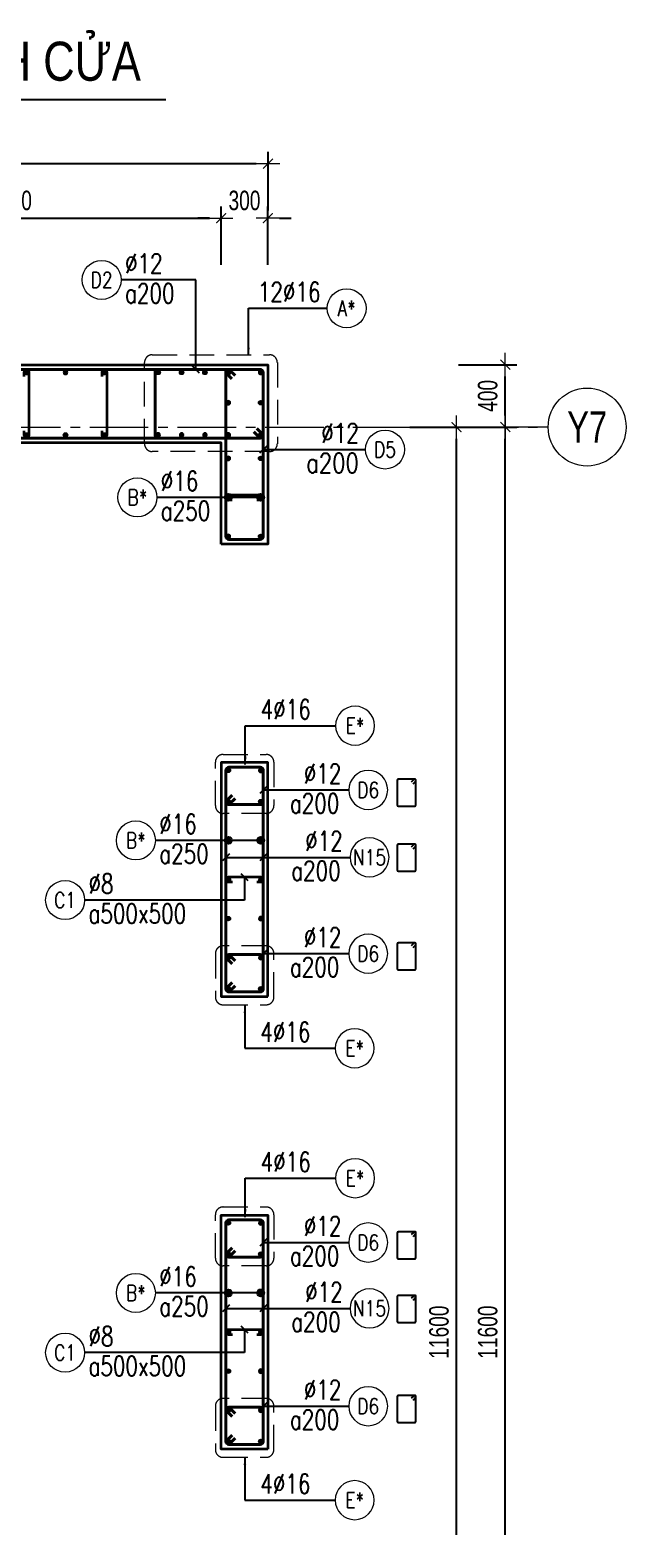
# Model space of a CAD drawing. Header units: millimetres. Extents: x 931337 to 1117500, y 19732 to 157199.
# Drawn here: x 1095435 to 1099260, y 142132 to 151720 of the extents above; entities that cross this region are included whole.
import ezdxf
from ezdxf.enums import TextEntityAlignment as Align

# ---------------------------------------------------------------- set-up
doc = ezdxf.new("R2010")
doc.units = ezdxf.units.MM
doc.header["$MEASUREMENT"] = 0
doc.linetypes.add('HIDDEN2', pattern=[4.7625, 3.175, -1.5875])
doc.linetypes.add('OF_Grid_1$0$CENTER2', pattern=[1.125, 0.75, -0.125, 0.125, -0.125])
doc.layers.get('0').update_dxf_attribs({"lineweight": 20})
doc.layers.get('Defpoints').update_dxf_attribs({"color": 151, "lineweight": 9})
for name, color, linetype, lineweight in [('KC-LEADER', 153, 'Continuous', 18), ('KC-THEP', 6, 'Continuous', 40), ('NDC_S_DIM', 1, 'Continuous', 15), ('NDC_S_HIDDEN', 8, 'HIDDEN2', 13), ('NDC_S_LEADER', 1, 'Continuous', 15), ('NDC_S_REBAR', 4, 'Continuous', 35), ('NDC_S_STIRRUP', 4, 'Continuous', 40), ('NDC_S_VN TEXT', 7, 'Continuous', 20), ('NDC_S_WALL', 6, 'Continuous', 35), ('OF_Grid_1$0$NDC_S_AXIS', 5, 'OF_Grid_1$0$CENTER2', 13), ('OF_Grid_1$0$NDC_S_SYMBOL', 1, 'Continuous', 15), ('OF_Grid_1$0$NDC_S_TEXT SYMBOL', 7, 'Continuous', 20)]:
    doc.layers.add(name, color=color, linetype=linetype, lineweight=lineweight)
doc.layers.add('Ligature', color=1, linetype='Continuous')
doc.layers.add('NDC-S-REVC', color=240, linetype='Continuous', lineweight=20, plot=False)
doc.styles.add('ARIAL', font='arial.ttf', dxfattribs={"width": 0.8})
doc.styles.add('NDC_ARIAL', font='arial.ttf', dxfattribs={"width": 0.85})
doc.styles.add('NDC_DIM', font='', dxfattribs={"width": 0.75})
doc.styles.add('NDC_EN TXT', font='romans.shx', dxfattribs={"width": 0.8})
doc.styles.add('OF_Grid_1$0$NDC_ANNO', font='', dxfattribs={"width": 0.8})
doc.styles.get('NDC_DIM').set_extended_font_data('Dotum')
doc.styles.get('OF_Grid_1$0$NDC_ANNO').set_extended_font_data('Dotum')
doc.dimstyles.new('NDC_1-50', dxfattribs={"dimscale": 50, "dimtxt": 2.5, "dimasz": 1, "dimexe": 1.5, "dimexo": 0, "dimgap": 0.8, "dimtad": 1, "dimdec": 0, "dimdsep": 46, "dimtxsty": 'NDC_ARIAL', "dimblk": 'DIMMARK', "dimcen": 49999.938995, "dimdle": 1.5, "dimclrd": 1, "dimclre": 1, "dimclrt": 3, "dimadec": 0, "dimazin": 0, "dimtfac": 1, "dimtdec": 0, "dimtix": 1, "dimtmove": 2, "dimatfit": 3, "dimfxl": 1, "dimarcsym": 0})
doc.dimstyles.new('NDC_dim_30', dxfattribs={"dimscale": 30, "dimtxt": 2.5, "dimasz": 1.5, "dimexe": 1.5, "dimexo": 2.5, "dimgap": 1, "dimtad": 1, "dimdec": 0, "dimzin": 0, "dimdsep": 46, "dimtxsty": 'NDC_DIM', "dimblk": 'DIMMARK', "dimcen": 0.09, "dimdle": 1.2, "dimclrd": 1, "dimclre": 1, "dimclrt": 3, "dimadec": 0, "dimazin": 0, "dimtfac": 1, "dimtdec": 0, "dimtix": 1, "dimtofl": 0, "dimtmove": 0, "dimatfit": 3, "dimfxl": 6, "dimfxlon": 1, "dimtolj": 1, "dimtzin": 0, "dimarcsym": 0})
doc.dimstyles.new('NDC_dim_50', dxfattribs={"dimscale": 50, "dimtxt": 2.5, "dimasz": 1.5, "dimexe": 1.5, "dimexo": 2.5, "dimgap": 1, "dimtad": 1, "dimdec": 0, "dimzin": 0, "dimdsep": 46, "dimtxsty": 'NDC_DIM', "dimblk": 'DIMMARK', "dimcen": 0.09, "dimdle": 1.2, "dimclrd": 1, "dimclre": 1, "dimclrt": 3, "dimadec": 0, "dimazin": 0, "dimtfac": 1, "dimtdec": 0, "dimtix": 1, "dimtofl": 0, "dimtmove": 0, "dimatfit": 3, "dimfxl": 6, "dimfxlon": 1, "dimtolj": 1, "dimtzin": 0, "dimarcsym": 0})

# ---------------------------------------------------------------- blocks, each defined once
blk = doc.blocks.new('THEP')
at = {"layer": 'KC-LEADER', "color": 6}
blk.add_circle((0, 0), 14, dxfattribs=at)
at = {"layer": 'KC-THEP'}
for p, q in [((-14, 0), (14, 0)), ((9.9, 9.9), (-9.9, -9.9)), ((-9.9, 9.9), (9.9, -9.9)), ((0, 14), (0, -14))]:
    blk.add_line(p, q, dxfattribs=at)
blk = doc.blocks.new('DIMMARK')
at = {"layer": 'NDC_S_DIM', "color": 1}
blk.add_line((-1.5, 0), (1, 0), dxfattribs=at)
at = {"layer": 'NDC_S_DIM', "color": 2, "const_width": 0.1}
blk.add_lwpolyline([(-0.42, -0.42), (0.42, 0.42)], dxfattribs=at)
blk = doc.blocks.new('*U10')
blk.add_circle((2.5, 0), 2.5)
at = {"layer": 'NDC_S_VN TEXT', "color": 3, "style": 'NDC_EN TXT'}
for tag, width, p in [('DK2', 0.75, (-0.85, 0.85)), ('KC2', 0.8, (-0.85, -2.97))]:
    blk.add_attdef(tag, text='', height=2.5, dxfattribs=dict(at, width=width)).set_placement(p, align=Align.RIGHT)
at = {"layer": 'NDC_S_VN TEXT', "color": 7, "style": 'NDC_EN TXT', "width": 0.8}
blk.add_attdef('SH3', text='', height=2, dxfattribs=at).set_placement((2.5, 0), align=Align.MIDDLE)
blk = doc.blocks.new('*U995')
at = {"layer": 'KC-THEP', "xscale": -1, "rotation": 170.331435563619}
blk.add_blockref('THEP', (0, 200), dxfattribs=at)
at = {"layer": 'KC-THEP', "rotation": 9.668564436380946}
blk.add_blockref('THEP', (0, -200), dxfattribs=at)
blk = doc.blocks.new('*U994')
at = {"layer": 'NDC_S_HIDDEN', "color": 0, "linetype": 'ByBlock', "lineweight": -2, "transparency": 16777216}
for p in [(0, 0), (250, 0), (500, 0), (750, 0), (1000, 0), (1250, 0), (1500, 0), (1750, 0)]:
    blk.add_blockref('*U995', p, dxfattribs=at)
blk = doc.blocks.new('*U986')
at = {"layer": 'NDC_S_REBAR'}
blk.add_lwpolyline([(-15, 175), (-15, 200, -1), (15, 200), (15, -200, -1), (-15, -200), (-15, -175)], format="xyb", dxfattribs=at)
blk = doc.blocks.new('*U996')
at = {"layer": 'NDC_S_HIDDEN', "color": 0, "linetype": 'ByBlock', "lineweight": -2, "transparency": 16777216}
for p in [(0, 0), (500, 0), (1000, 0), (1500, 0)]:
    blk.add_blockref('*U986', p, dxfattribs=at)
blk = doc.blocks.new('*U9')
blk.add_circle((2.5, 0), 2.5)
at = {"layer": 'NDC_S_VN TEXT', "color": 3, "style": 'NDC_EN TXT', "width": 0.75}
blk.add_attdef('DK2', text='', height=2.5, dxfattribs=at).set_placement((-0.85, 0.85), align=Align.RIGHT)
at = {"layer": 'NDC_S_VN TEXT', "color": 7, "style": 'NDC_EN TXT', "width": 0.8}
blk.add_attdef('SH3', text='', height=2, dxfattribs=at).set_placement((2.5, 0), align=Align.MIDDLE)
blk = doc.blocks.new('*U11')
blk.add_circle((-2.5, 0), 2.5)
at = {"layer": 'NDC_S_VN TEXT', "color": 3, "style": 'NDC_EN TXT', "width": 0.75}
for tag, p in [('DK1', (0.5, 0.85)), ('KC1', (0.5, -2.97))]:
    blk.add_attdef(tag, p, '', height=2.5, dxfattribs=at)
at = {"layer": 'NDC_S_VN TEXT', "color": 7, "style": 'NDC_EN TXT', "width": 0.8}
blk.add_attdef('SH2', text='', height=2, dxfattribs=at).set_placement((-2.5, 0), align=Align.MIDDLE)
blk = doc.blocks.new('*D1013')
at = {"layer": 'Defpoints', "color": 0, "ltscale": 200, "transparency": 16777216}
for p in [(1096661.9, 150513.6), (1093961.9, 149247.2), (1096661.9, 149208.8)]:
    blk.add_point(p, dxfattribs=at)
at = {"layer": 'NDC_S_DIM', "color": 1, "lineweight": -2, "ltscale": 200, "transparency": 16777216}
for p, q in [((1093961.9, 150213.6), (1093961.9, 150588.6)), ((1096661.9, 150213.6), (1096661.9, 150588.6)), ((1094036.9, 150513.6), (1096586.9, 150513.6))]:
    blk.add_line(p, q, dxfattribs=at)
at = {"layer": 'NDC_S_DIM', "color": 1, "lineweight": -2, "ltscale": 200, "transparency": 16777216, "xscale": 75, "yscale": 75, "zscale": 75, "rotation": 180}
blk.add_blockref('DIMMARK', (1093961.9, 150513.6), dxfattribs=at)
at = {"layer": 'NDC_S_DIM', "color": 1, "lineweight": -2, "ltscale": 200, "transparency": 16777216, "xscale": 75, "yscale": 75, "zscale": 75}
blk.add_blockref('DIMMARK', (1096661.9, 150513.6), dxfattribs=at)
at = {"layer": 'NDC_S_DIM', "color": 3, "ltscale": 200, "transparency": 16777216, "insert": (1095311.9, 150626.2), "char_height": 125, "attachment_point": 5, "style": 'NDC_DIM'}
blk.add_mtext('\\A1;2700', dxfattribs=at)
blk = doc.blocks.new('*D1014')
at = {"layer": 'Defpoints', "color": 0, "ltscale": 200, "transparency": 16777216}
for p in [(1096961.9, 150513.6), (1096661.9, 149208.8), (1096961.9, 149167.8)]:
    blk.add_point(p, dxfattribs=at)
at = {"layer": 'NDC_S_DIM', "color": 1, "lineweight": -2, "ltscale": 200, "transparency": 16777216}
for p, q in [((1096661.9, 150213.6), (1096661.9, 150588.6)), ((1096961.9, 150213.6), (1096961.9, 150588.6)), ((1096586.9, 150513.6), (1096511.9, 150513.6)), ((1097036.9, 150513.6), (1097111.9, 150513.6))]:
    blk.add_line(p, q, dxfattribs=at)
at = {"layer": 'NDC_S_DIM', "color": 1, "lineweight": -2, "ltscale": 200, "transparency": 16777216, "xscale": 75, "yscale": 75, "zscale": 75}
blk.add_blockref('DIMMARK', (1096661.9, 150513.6), dxfattribs=at)
at = {"layer": 'NDC_S_DIM', "color": 1, "lineweight": -2, "ltscale": 200, "transparency": 16777216, "xscale": 75, "yscale": 75, "zscale": 75, "rotation": 180}
blk.add_blockref('DIMMARK', (1096961.9, 150513.6), dxfattribs=at)
at = {"layer": 'NDC_S_DIM', "color": 3, "ltscale": 200, "transparency": 16777216, "insert": (1096811.9, 150626.2), "char_height": 125, "attachment_point": 5, "style": 'NDC_DIM'}
blk.add_mtext('\\A1;300', dxfattribs=at)
blk = doc.blocks.new('*D1016')
at = {"layer": 'Defpoints', "color": 0, "ltscale": 200, "transparency": 16777216}
for p in [(1096962.9, 150863.4), (1090162.7, 148953.1), (1096962.9, 148323.4)]:
    blk.add_point(p, dxfattribs=at)
at = {"layer": 'NDC_S_DIM', "color": 1, "lineweight": -2, "ltscale": 200, "transparency": 16777216}
for p, q in [((1090162.7, 150563.4), (1090162.7, 150938.4)), ((1096962.9, 150563.4), (1096962.9, 150938.4)), ((1090237.7, 150863.4), (1096887.9, 150863.4))]:
    blk.add_line(p, q, dxfattribs=at)
at = {"layer": 'NDC_S_DIM', "color": 1, "lineweight": -2, "ltscale": 200, "transparency": 16777216, "xscale": 75, "yscale": 75, "zscale": 75, "rotation": 180}
blk.add_blockref('DIMMARK', (1090162.7, 150863.4), dxfattribs=at)
at = {"layer": 'NDC_S_DIM', "color": 1, "lineweight": -2, "ltscale": 200, "transparency": 16777216, "xscale": 75, "yscale": 75, "zscale": 75}
blk.add_blockref('DIMMARK', (1096962.9, 150863.4), dxfattribs=at)
at = {"layer": 'NDC_S_DIM', "color": 3, "ltscale": 200, "transparency": 16777216, "insert": (1093562.8, 150976), "char_height": 125, "attachment_point": 5, "style": 'NDC_DIM'}
blk.add_mtext('\\A1;6800', dxfattribs=at)
blk = doc.blocks.new('*D1020')
at = {"layer": 'Defpoints', "color": 0, "transparency": 16777216}
for p in [(1096332.5, 149174.5), (1098172.6, 149174.5), (1096223.2, 137574.5)]:
    blk.add_point(p, dxfattribs=at)
at = {"layer": 'NDC_S_DIM', "color": 1, "lineweight": -2, "transparency": 16777216}
for p, q in [((1097872.6, 149174.5), (1098247.6, 149174.5)), ((1098172.6, 137649.5), (1098172.6, 149099.5)), ((1097872.6, 137574.5), (1098247.6, 137574.5))]:
    blk.add_line(p, q, dxfattribs=at)
at = {"layer": 'NDC_S_DIM', "color": 1, "lineweight": -2, "transparency": 16777216, "xscale": 75, "yscale": 75, "zscale": 75}
for p, rotation in [((1098172.6, 149174.5), 90), ((1098172.6, 137574.5), 270)]:
    blk.add_blockref('DIMMARK', p, dxfattribs=dict(at, rotation=rotation))
at = {"layer": 'NDC_S_DIM', "color": 3, "transparency": 16777216, "insert": (1098060, 143374.5), "char_height": 125, "attachment_point": 5, "rotation": 90, "style": 'NDC_DIM'}
blk.add_mtext('\\A1;11600', dxfattribs=at)
blk = doc.blocks.new('*D1022')
at = {"layer": 'Defpoints', "color": 0, "ltscale": 200, "transparency": 16777216}
for p in [(1096848, 149174.5), (1098485.2, 149174.5), (1096847.9, 137574.8)]:
    blk.add_point(p, dxfattribs=at)
at = {"layer": 'NDC_S_DIM', "color": 1, "lineweight": -2, "ltscale": 200, "transparency": 16777216}
for p, q in [((1098185.2, 149174.5), (1098560.2, 149174.5)), ((1098485.2, 137649.8), (1098485.2, 149099.5)), ((1098185.2, 137574.8), (1098560.2, 137574.8))]:
    blk.add_line(p, q, dxfattribs=at)
at = {"layer": 'NDC_S_DIM', "color": 1, "lineweight": -2, "ltscale": 200, "transparency": 16777216, "xscale": 75, "yscale": 75, "zscale": 75}
for p, rotation in [((1098485.2, 149174.5), 90), ((1098485.2, 137574.8), 270)]:
    blk.add_blockref('DIMMARK', p, dxfattribs=dict(at, rotation=rotation))
at = {"layer": 'NDC_S_DIM', "color": 3, "ltscale": 200, "transparency": 16777216, "insert": (1098372.6, 143374.7), "char_height": 125, "attachment_point": 5, "rotation": 90, "style": 'NDC_DIM'}
blk.add_mtext('\\A1;11600', dxfattribs=at)
blk = doc.blocks.new('*D1023')
at = {"layer": 'Defpoints', "color": 0, "ltscale": 200, "transparency": 16777216}
for p in [(1096961.9, 149574.5), (1098485.2, 149574.5), (1096848, 149174.5)]:
    blk.add_point(p, dxfattribs=at)
at = {"layer": 'NDC_S_DIM', "color": 1, "lineweight": -2, "ltscale": 200, "transparency": 16777216}
for p, q in [((1098185.2, 149574.5), (1098560.2, 149574.5)), ((1098485.2, 149249.5), (1098485.2, 149499.5)), ((1098185.2, 149174.5), (1098560.2, 149174.5))]:
    blk.add_line(p, q, dxfattribs=at)
at = {"layer": 'NDC_S_DIM', "color": 1, "lineweight": -2, "ltscale": 200, "transparency": 16777216, "xscale": 75, "yscale": 75, "zscale": 75}
for p, rotation in [((1098485.2, 149574.5), 90), ((1098485.2, 149174.5), 270)]:
    blk.add_blockref('DIMMARK', p, dxfattribs=dict(at, rotation=rotation))
at = {"layer": 'NDC_S_DIM', "color": 3, "ltscale": 200, "transparency": 16777216, "insert": (1098372.6, 149374.5), "char_height": 125, "attachment_point": 5, "rotation": 90, "style": 'NDC_DIM'}
blk.add_mtext('\\A1;400', dxfattribs=at)
blk = doc.blocks.new('*U88')
at = {"layer": 'OF_Grid_1$0$NDC_S_SYMBOL'}
blk.add_line((-5, 0), (-9, 0), dxfattribs=at)
blk.add_circle((0, 0), 5, dxfattribs=at)
at = {"layer": 'OF_Grid_1$0$NDC_S_TEXT SYMBOL', "color": 7, "style": 'OF_Grid_1$0$NDC_ANNO', "width": 0.8}
blk.add_attdef('GRID', text='', height=4, rotation=90, dxfattribs=at).set_placement((0, 0), align=Align.MIDDLE)
blk = doc.blocks.new('*U13')
blk.add_circle((-2.5, 0), 2.5)
at = {"layer": 'NDC_S_VN TEXT', "color": 3, "style": 'NDC_EN TXT', "width": 0.75}
blk.add_attdef('DK1', (0.5, 0.85), '', height=2.5, dxfattribs=at)
at = {"layer": 'NDC_S_VN TEXT', "color": 7, "style": 'NDC_EN TXT', "width": 0.8}
blk.add_attdef('SH2', text='', height=2, dxfattribs=at).set_placement((-2.5, 0), align=Align.MIDDLE)

msp = doc.modelspace()

# ---------------------------------------------------------------- linework, layer by layer
at = {"layer": 'Ligature'}
for points in [[(1097893.841, 146888.056), (1097909.807, 146904.022, 0.66817864), (1097904.034, 146917.96), (1097799.405, 146917.96, 0.41421356), (1097791.24, 146909.795), (1097791.24, 146752.688, 0.41421356), (1097799.405, 146744.523), (1097904.034, 146744.523, 0.41421356), (1097912.198, 146752.688), (1097912.198, 146909.795, 0.66817864), (1097898.26, 146915.569), (1097882.294, 146899.603)], [(1097893.813, 146471.341), (1097909.779, 146487.307, 0.66817864), (1097904.005, 146501.245), (1097799.376, 146501.245, 0.41421356), (1097791.212, 146493.081), (1097791.212, 146335.973, 0.41421356), (1097799.377, 146327.808), (1097904.005, 146327.808, 0.41421356), (1097912.17, 146335.973), (1097912.17, 146493.081, 0.66817864), (1097898.232, 146498.854), (1097882.266, 146482.888)], [(1097893.813, 145839.026), (1097909.779, 145854.992, 0.66817864), (1097904.005, 145868.93), (1097799.376, 145868.93, 0.41421356), (1097791.212, 145860.765), (1097791.212, 145703.658, 0.41421356), (1097799.377, 145695.493), (1097904.005, 145695.493, 0.41421356), (1097912.17, 145703.658), (1097912.17, 145860.765, 0.66817864), (1097898.232, 145866.539), (1097882.266, 145850.573)], [(1097893.841, 143988.056), (1097909.807, 144004.022, 0.66817864), (1097904.034, 144017.96), (1097799.405, 144017.96, 0.41421356), (1097791.24, 144009.795), (1097791.24, 143852.688, 0.41421356), (1097799.405, 143844.523), (1097904.034, 143844.523, 0.41421356), (1097912.198, 143852.688), (1097912.198, 144009.795, 0.66817864), (1097898.26, 144015.569), (1097882.294, 143999.603)], [(1097893.813, 143580.493), (1097909.779, 143596.459, 0.66817864), (1097904.005, 143610.397), (1097799.376, 143610.397, 0.41421356), (1097791.212, 143602.233), (1097791.212, 143445.125, 0.41421356), (1097799.377, 143436.96), (1097904.005, 143436.96, 0.41421356), (1097912.17, 143445.125), (1097912.17, 143602.233, 0.66817864), (1097898.232, 143608.006), (1097882.266, 143592.04)], [(1097893.813, 142939.026), (1097909.779, 142954.992, 0.66817864), (1097904.005, 142968.93), (1097799.376, 142968.93, 0.41421356), (1097791.212, 142960.765), (1097791.212, 142803.658, 0.41421356), (1097799.377, 142795.493), (1097904.005, 142795.493, 0.41421356), (1097912.17, 142803.658), (1097912.17, 142960.765, 0.66817864), (1097898.232, 142966.539), (1097882.266, 142950.573)]]:
    msp.add_lwpolyline(points, format="xyb", dxfattribs=at)
at = {"layer": 'NDC_S_HIDDEN', "ltscale": 50}
for points in [[(1096220.548, 149637.942), (1096972.758, 149637.942, -0.41421356), (1097022.758, 149587.942), (1097022.758, 149067.78, -0.41421356), (1096972.758, 149017.78), (1096220.548, 149017.78, -0.41421356), (1096170.548, 149067.78), (1096170.548, 149587.942, -0.41421356)], [(1096675.015, 147076.602), (1096950.858, 147076.602, -0.41421356), (1097000.858, 147026.602), (1097000.858, 146749.052, -0.41421356), (1096950.858, 146699.052), (1096675.015, 146699.052, -0.41421356), (1096625.015, 146749.052), (1096625.015, 147026.602, -0.41421356)], [(1096675.015, 145472.483), (1096950.858, 145472.483, 0.41421356), (1097000.858, 145522.483), (1097000.858, 145800.032, 0.41421356), (1096950.858, 145850.032), (1096675.015, 145850.032, 0.41421356), (1096625.015, 145800.032), (1096625.015, 145522.483, 0.41421356)], [(1096675.015, 144176.602), (1096950.858, 144176.602, -0.41421356), (1097000.858, 144126.602), (1097000.858, 143849.052, -0.41421356), (1096950.858, 143799.052), (1096675.015, 143799.052, -0.41421356), (1096625.015, 143849.052), (1096625.015, 144126.602, -0.41421356)], [(1096675.015, 142572.483), (1096950.858, 142572.483, 0.41421356), (1097000.858, 142622.483), (1097000.858, 142900.032, 0.41421356), (1096950.858, 142950.032), (1096675.015, 142950.032, 0.41421356), (1096625.015, 142900.032), (1096625.015, 142622.483, 0.41421356)]]:
    msp.add_lwpolyline(points, format="xyb", close=True, dxfattribs=at)
at = {"layer": 'NDC_S_REBAR'}
for points in [[(1096890.364, 148709), (1096915.364, 148709, 1), (1096915.364, 148739), (1096708.34, 148739, 1), (1096708.34, 148709), (1096733.34, 148709)], [(1096891.164, 146259.542), (1096916.164, 146259.542, 1), (1096916.164, 146289.542), (1096709.14, 146289.542, 1), (1096709.14, 146259.542), (1096734.14, 146259.542)], [(1096891.164, 143359.542), (1096916.164, 143359.542, 1), (1096916.164, 143389.542), (1096709.14, 143389.542, 1), (1096709.14, 143359.542), (1096734.14, 143359.542)]]:
    msp.add_lwpolyline(points, format="xyb", dxfattribs=at)
at = {"layer": 'NDC_S_STIRRUP'}
for points in [[(1096871.852, 149144.542), (1096911.852, 149104.542, 0.41421356), (1096931.852, 149124.542), (1096931.852, 149524.542, 0.41421356), (1096911.852, 149544.542), (1093188.822, 149544.542, 0.41421356), (1093168.822, 149524.542), (1093168.822, 149124.542, 0.41421356), (1093188.822, 149104.542), (1096911.852, 149104.542, 0.41421356), (1096931.852, 149124.542), (1096891.852, 149164.542)], [(1096871.852, 149144.542), (1096911.852, 149104.542, 0.41421356), (1096931.852, 149124.542), (1096931.852, 149524.542, 0.41421356), (1096911.852, 149544.542), (1096258.34, 149544.542, 0.41421356), (1096238.34, 149524.542), (1096238.34, 149124.542, 0.41421356), (1096258.34, 149104.542), (1096911.852, 149104.542, 0.41421356), (1096931.852, 149124.542), (1096891.852, 149164.542)], [(1096731.852, 149484.542), (1096691.852, 149524.542, -0.41421356), (1096711.852, 149544.542), (1096911.852, 149544.542, -0.41421356), (1096931.852, 149524.542), (1096932.652, 148474.542, -0.41421356), (1096912.652, 148454.542), (1096712.652, 148454.542, -0.41421356), (1096692.652, 148474.542), (1096691.852, 149524.542, -0.41421356), (1096711.852, 149544.542), (1096751.852, 149504.542)], [(1096732.652, 145614.542), (1096692.652, 145574.542, 0.41421356), (1096712.652, 145554.542), (1096912.652, 145554.542, 0.41421356), (1096932.652, 145574.542), (1096932.652, 146974.542, 0.41421356), (1096912.652, 146994.542), (1096712.652, 146994.542, 0.41421356), (1096692.652, 146974.542), (1096692.652, 145574.542, 0.41421356), (1096712.652, 145554.542), (1096752.652, 145594.542)], [(1096732.652, 146815.079), (1096692.652, 146775.079, 0.41421356), (1096712.652, 146755.079), (1096912.652, 146755.079, 0.41421356), (1096932.652, 146775.079), (1096932.652, 146974.542, 0.41421356), (1096912.652, 146994.542), (1096712.652, 146994.542, 0.41421356), (1096692.652, 146974.542), (1096692.652, 146775.079, 0.41421356), (1096712.652, 146755.079), (1096752.652, 146795.079)], [(1096732.652, 145734.005), (1096692.652, 145774.005, -0.41421356), (1096712.652, 145794.005), (1096912.652, 145794.005, -0.41421356), (1096932.652, 145774.005), (1096932.652, 145574.542, -0.41421356), (1096912.652, 145554.542), (1096712.652, 145554.542, -0.41421356), (1096692.652, 145574.542), (1096692.652, 145774.005, -0.41421356), (1096712.652, 145794.005), (1096752.652, 145754.005)], [(1096732.652, 142714.542), (1096692.652, 142674.542, 0.41421356), (1096712.652, 142654.542), (1096912.652, 142654.542, 0.41421356), (1096932.652, 142674.542), (1096932.652, 144074.542, 0.41421356), (1096912.652, 144094.542), (1096712.652, 144094.542, 0.41421356), (1096692.652, 144074.542), (1096692.652, 142674.542, 0.41421356), (1096712.652, 142654.542), (1096752.652, 142694.542)], [(1096732.652, 143915.079), (1096692.652, 143875.079, 0.41421356), (1096712.652, 143855.079), (1096912.652, 143855.079, 0.41421356), (1096932.652, 143875.079), (1096932.652, 144074.542, 0.41421356), (1096912.652, 144094.542), (1096712.652, 144094.542, 0.41421356), (1096692.652, 144074.542), (1096692.652, 143875.079, 0.41421356), (1096712.652, 143855.079), (1096752.652, 143895.079)], [(1096732.652, 142834.005), (1096692.652, 142874.005, -0.41421356), (1096712.652, 142894.005), (1096912.652, 142894.005, -0.41421356), (1096932.652, 142874.005), (1096932.652, 142674.542, -0.41421356), (1096912.652, 142654.542), (1096712.652, 142654.542, -0.41421356), (1096692.652, 142674.542), (1096692.652, 142874.005, -0.41421356), (1096712.652, 142894.005), (1096752.652, 142854.005)]]:
    msp.add_lwpolyline(points, format="xyb", dxfattribs=at)
at = {"layer": 'NDC_S_WALL'}
for points in [[(1093138.822, 149574.542), (1096962.652, 149574.542), (1096962.652, 149574.542), (1096962.652, 148424.542), (1096662.652, 148424.542)], [(1096662.652, 148424.542), (1096662.652, 149074.542), (1093962.652, 149074.542), (1093962.652, 137674.542)], [(1096962.652, 145524.542), (1096962.652, 147024.542), (1096662.652, 147024.542), (1096662.652, 145524.542), (1096962.652, 145524.542)], [(1096962.652, 142624.542), (1096662.652, 142624.542), (1096662.652, 144124.542), (1096962.652, 144124.542), (1096962.652, 142624.542)]]:
    msp.add_lwpolyline(points, dxfattribs=at)
at = {"layer": 'OF_Grid_1$0$NDC_S_AXIS', "ltscale": 500}
msp.add_line((1080070.169, 149174.542), (1098690.757, 149174.542), dxfattribs=at)

# ---------------------------------------------------------------- block references
at = {"layer": 'KC-THEP'}
for p, rotation in [((1096258.34, 149524.542), 189.6685644363809), ((1096408.34, 149524.542), 189.6685644363809), ((1096558.34, 149524.542), 189.6685644363809), ((1096708.34, 149524.542), 189.6685644363809), ((1096915.364, 149330.668), 9.66856443638095), ((1096915.364, 149124.542), 9.66856443638095), ((1096915.364, 148974), 9.66856443638095), ((1096915.364, 148724), 9.66856443638095), ((1096915.364, 148474), 9.66856443638095), ((1096709.14, 146974.542), 189.6685644363809), ((1096916.164, 146774.542), 9.668564436380926), ((1096709.14, 146524.542), 189.6685644363809), ((1096709.14, 146274.542), 189.6685644363809), ((1096709.14, 146024.542), 189.6685644363809), ((1096709.14, 145774.542), 189.6685644363809), ((1096916.164, 145574.542), 9.668564436380946), ((1096709.14, 144074.542), 189.6685644363809), ((1096916.164, 143874.542), 9.668564436380926), ((1096709.14, 143624.542), 189.6685644363809), ((1096709.14, 143374.542), 189.6685644363809), ((1096709.14, 143124.542), 189.6685644363809), ((1096709.14, 142874.542), 189.6685644363809), ((1096916.164, 142674.542), 9.668564436380946)]:
    msp.add_blockref('THEP', p, dxfattribs=dict(at, rotation=rotation))
at = {"layer": 'KC-THEP', "xscale": -1}
for p, rotation in [((1096915.364, 149524.542), 170.331435563619), ((1096708.34, 149330.668), 350.3314355636191), ((1096258.34, 149124.542), 350.3314355636191), ((1096408.34, 149124.542), 350.3314355636191), ((1096558.34, 149124.542), 350.3314355636191), ((1096708.34, 149124.542), 350.3314355636191), ((1096708.34, 148974), 350.3314355636191), ((1096708.34, 148724), 350.3314355636191), ((1096708.34, 148474), 350.3314355636191), ((1096916.164, 146974.542), 170.331435563619), ((1096709.14, 146774.542), 350.3314355636191), ((1096916.164, 146524.542), 170.331435563619), ((1096916.164, 146274.542), 170.331435563619), ((1096916.164, 146024.542), 170.331435563619), ((1096916.164, 145774.542), 170.331435563619), ((1096709.14, 145574.542), 350.3314355636191), ((1096916.164, 144074.542), 170.331435563619), ((1096709.14, 143874.542), 350.3314355636191), ((1096916.164, 143624.542), 170.331435563619), ((1096916.164, 143374.542), 170.331435563619), ((1096916.164, 143124.542), 170.331435563619), ((1096916.164, 142874.542), 170.331435563619), ((1096709.14, 142674.542), 350.3314355636191)]:
    msp.add_blockref('THEP', p, dxfattribs=dict(at, rotation=rotation))
at = {"layer": 'NDC_S_HIDDEN'}
for name, p in [('*U994', (1094163.724, 149324.542)), ('*U996', (1094413.724, 149324.542))]:
    msp.add_blockref(name, p, dxfattribs=at)
at = {"layer": 'NDC_S_VN TEXT', "xscale": 50, "yscale": 50, "zscale": 50}
for name, p, values in [('*U11', (1096020.699, 150117.756), {'SH2': 'D2', 'DK1': '%%C12', 'KC1': 'a200'}), ('*U9', (1097342.304, 149935.832), {'SH3': 'A*', 'DK2': '12%%C16'}), ('*U10', (1097588.605, 149030.608), {'SH3': 'D5', 'DK2': '%%C12', 'KC2': 'a200'}), ('*U11', (1096250.053, 148724), {'SH2': 'B*', 'DK1': '%%C16', 'KC1': 'a250'}), ('*U11', (1096240.193, 146525.782), {'SH2': 'B*', 'DK1': '%%C16', 'KC1': 'a250'}), ('*U11', (1095786.208, 146143.268), {'SH2': 'C1', 'DK1': '%%c8', 'KC1': 'a500x500'}), ('*U11', (1096240.193, 143625.782), {'SH2': 'B*', 'DK1': '%%C16', 'KC1': 'a250'}), ('*U11', (1095786.208, 143243.268), {'SH2': 'C1', 'DK1': '%%c8', 'KC1': 'a500x500'})]:
    msp.add_blockref(name, p, dxfattribs=at).add_auto_attribs(values)
at = {"layer": 'NDC_S_VN TEXT'}
ref = msp.add_blockref('*U13', (1097396.504, 147261.042), dxfattribs=dict(at, xscale=-50, yscale=50, zscale=50))
ref.add_attrib('SH2', 'E*', dxfattribs={"color": 7, "height": 100, "style": 'NDC_EN TXT', "width": 0.8}).set_placement((1097521.504, 147261.042), align=Align.MIDDLE)
ref.add_attrib('DK1', '4%%C16', (1096916.147, 147303.317), dxfattribs={"color": 3, "height": 125, "style": 'NDC_EN TXT', "width": 0.75})
ref = msp.add_blockref('*U11', (1097480.917, 146849.057), dxfattribs=dict(at, xscale=-50, yscale=50, zscale=50))
ref.add_attrib('SH2', 'D6', dxfattribs={"color": 7, "height": 100, "style": 'NDC_EN TXT', "width": 0.8}).set_placement((1097605.917, 146849.057), align=Align.MIDDLE)
ref.add_attrib('DK1', '%%C12', (1097192.524, 146891.332), dxfattribs={"color": 3, "height": 125, "style": 'NDC_EN TXT', "width": 0.75})
ref.add_attrib('KC1', 'a200', (1097103.238, 146700.43), dxfattribs={"color": 3, "height": 125, "style": 'NDC_EN TXT', "width": 0.75})
ref = msp.add_blockref('*U11', (1097489.486, 146417.437), dxfattribs=dict(at, xscale=-50, yscale=50, zscale=50))
ref.add_attrib('SH2', 'N15', dxfattribs={"color": 7, "height": 100, "style": 'NDC_EN TXT', "width": 0.8}).set_placement((1097614.486, 146417.437), align=Align.MIDDLE)
ref.add_attrib('DK1', '%%C12', (1097201.093, 146459.713), dxfattribs={"color": 3, "height": 125, "style": 'NDC_EN TXT', "width": 0.75})
ref.add_attrib('KC1', 'a200', (1097111.807, 146268.81), dxfattribs={"color": 3, "height": 125, "style": 'NDC_EN TXT', "width": 0.75})
ref = msp.add_blockref('*U11', (1097480.889, 145800.027), dxfattribs=dict(at, xscale=-50, yscale=50, zscale=50))
ref.add_attrib('SH2', 'D6', dxfattribs={"color": 7, "height": 100, "style": 'NDC_EN TXT', "width": 0.8}).set_placement((1097605.889, 145800.027), align=Align.MIDDLE)
ref.add_attrib('DK1', '%%C12', (1097192.496, 145842.302), dxfattribs={"color": 3, "height": 125, "style": 'NDC_EN TXT', "width": 0.75})
ref.add_attrib('KC1', 'a200', (1097103.21, 145651.4), dxfattribs={"color": 3, "height": 125, "style": 'NDC_EN TXT', "width": 0.75})
ref = msp.add_blockref('*U13', (1097394.073, 145193.706), dxfattribs=dict(at, xscale=-50, yscale=50, zscale=50))
ref.add_attrib('SH2', 'E*', dxfattribs={"color": 7, "height": 100, "style": 'NDC_EN TXT', "width": 0.8}).set_placement((1097519.073, 145193.706), align=Align.MIDDLE)
ref.add_attrib('DK1', '4%%C16', (1096913.715, 145235.981), dxfattribs={"color": 3, "height": 125, "style": 'NDC_EN TXT', "width": 0.75})
ref = msp.add_blockref('*U13', (1097396.504, 144361.042), dxfattribs=dict(at, xscale=-50, yscale=50, zscale=50))
ref.add_attrib('SH2', 'E*', dxfattribs={"color": 7, "height": 100, "style": 'NDC_EN TXT', "width": 0.8}).set_placement((1097521.504, 144361.042), align=Align.MIDDLE)
ref.add_attrib('DK1', '4%%C16', (1096916.147, 144403.317), dxfattribs={"color": 3, "height": 125, "style": 'NDC_EN TXT', "width": 0.75})
ref = msp.add_blockref('*U11', (1097480.917, 143949.057), dxfattribs=dict(at, xscale=-50, yscale=50, zscale=50))
ref.add_attrib('SH2', 'D6', dxfattribs={"color": 7, "height": 100, "style": 'NDC_EN TXT', "width": 0.8}).set_placement((1097605.917, 143949.057), align=Align.MIDDLE)
ref.add_attrib('DK1', '%%C12', (1097192.524, 143991.332), dxfattribs={"color": 3, "height": 125, "style": 'NDC_EN TXT', "width": 0.75})
ref.add_attrib('KC1', 'a200', (1097103.238, 143800.43), dxfattribs={"color": 3, "height": 125, "style": 'NDC_EN TXT', "width": 0.75})
ref = msp.add_blockref('*U11', (1097489.486, 143526.59), dxfattribs=dict(at, xscale=-50, yscale=50, zscale=50))
ref.add_attrib('SH2', 'N15', dxfattribs={"color": 7, "height": 100, "style": 'NDC_EN TXT', "width": 0.8}).set_placement((1097614.486, 143526.59), align=Align.MIDDLE)
ref.add_attrib('DK1', '%%C12', (1097201.093, 143568.865), dxfattribs={"color": 3, "height": 125, "style": 'NDC_EN TXT', "width": 0.75})
ref.add_attrib('KC1', 'a200', (1097111.807, 143377.962), dxfattribs={"color": 3, "height": 125, "style": 'NDC_EN TXT', "width": 0.75})
ref = msp.add_blockref('*U11', (1097480.889, 142900.027), dxfattribs=dict(at, xscale=-50, yscale=50, zscale=50))
ref.add_attrib('SH2', 'D6', dxfattribs={"color": 7, "height": 100, "style": 'NDC_EN TXT', "width": 0.8}).set_placement((1097605.889, 142900.027), align=Align.MIDDLE)
ref.add_attrib('DK1', '%%C12', (1097192.496, 142942.302), dxfattribs={"color": 3, "height": 125, "style": 'NDC_EN TXT', "width": 0.75})
ref.add_attrib('KC1', 'a200', (1097103.21, 142751.4), dxfattribs={"color": 3, "height": 125, "style": 'NDC_EN TXT', "width": 0.75})
ref = msp.add_blockref('*U13', (1097394.073, 142297.851), dxfattribs=dict(at, xscale=-50, yscale=50, zscale=50))
ref.add_attrib('SH2', 'E*', dxfattribs={"color": 7, "height": 100, "style": 'NDC_EN TXT', "width": 0.8}).set_placement((1097519.073, 142297.851), align=Align.MIDDLE)
ref.add_attrib('DK1', '4%%C16', (1096913.715, 142340.126), dxfattribs={"color": 3, "height": 125, "style": 'NDC_EN TXT', "width": 0.75})
at = {"layer": 'OF_Grid_1$0$NDC_S_AXIS'}
ref = msp.add_blockref('*U88', (1099010.197, 149174.796), dxfattribs=dict(at, xscale=50, yscale=50, zscale=50))
ref.add_attrib('GRID', 'Y7', dxfattribs={"layer": 'OF_Grid_1$0$NDC_S_TEXT SYMBOL', "color": 7, "height": 200, "style": 'OF_Grid_1$0$NDC_ANNO', "width": 0.8}).set_placement((1099010.197, 149174.796), align=Align.MIDDLE)

# ---------------------------------------------------------------- texts
at = {"layer": 'NDC_S_VN TEXT', "style": 'ARIAL', "width": 0.8}
msp.add_text('26.04.2021: ĐIỀU CHỈNH CỬA', height=250, dxfattribs=at).set_placement((1092260.089, 151394.132))

# ---------------------------------------------------------------- dimensions: what is measured, and where the dimension line sits
at = {"layer": 'NDC_S_DIM', "ltscale": 200}
for base, p1, p2, picture, middle in [((1096962.852, 150863.385), (1090162.652, 148953.124), (1096962.852, 148323.379), '*D1016', (1093562.752, 150975.97)), ((1096661.852, 150513.645), (1093961.852, 149247.162), (1096661.852, 149208.793), '*D1013', (1095311.852, 150626.23)), ((1096961.852, 150513.645), (1096661.852, 149208.793), (1096961.852, 149167.757), '*D1014', (1096811.852, 150626.23))]:
    dim = msp.add_linear_dim(base=base, p1=p1, p2=p2, dimstyle='NDC_dim_50', override={"dimtmove": 1}, dxfattribs=at)
    dim.commit()
    dim.dimension.update_dxf_attribs({"geometry": picture, "text_midpoint": middle})
for base, p1, p2, picture, middle in [((1098485.197, 149574.542), (1096847.964, 149174.542), (1096961.852, 149574.542), '*D1023', (1098372.613, 149374.542)), ((1098485.197, 149174.542), (1096847.867, 137574.796), (1096847.964, 149174.542), '*D1022', (1098372.613, 143374.669))]:
    dim = msp.add_linear_dim(base=base, p1=p1, p2=p2, angle=90, dimstyle='NDC_dim_50', override={"dimtmove": 1}, dxfattribs=at)
    dim.commit()
    dim.dimension.update_dxf_attribs({"geometry": picture, "text_midpoint": middle})
at = {"layer": 'NDC_S_DIM'}
dim = msp.add_linear_dim(base=(1098172.601, 149174.542), p1=(1096223.215, 137574.542), p2=(1096332.548, 149174.542), angle=90, dimstyle='NDC_dim_50', override={"dimtmove": 1}, dxfattribs=at)
dim.commit()
dim.dimension.update_dxf_attribs({"geometry": '*D1020', "text_midpoint": (1098060.017, 143374.542)})

# ---------------------------------------------------------------- leaders
at = {"layer": 'NDC-S-REVC'}
msp.add_leader([(1092124.814, 150483.551), (1092124.814, 151274.727), (1096306.796, 151274.727)], dimstyle='NDC_dim_50', override={"dimscale": 1, "dimasz": 1, "dimgap": 1, "dimtad": 0}, dxfattribs=at)
at = {"layer": 'NDC_S_LEADER'}
for points, dimstyle, override in [([(1096499.161, 149544.542), (1096499.161, 150117.756), (1096020.699, 150117.756)], 'NDC_dim_30', {"dimtad": 0, "dimldrblk": 'Oblique'}), ([(1096838.577, 149637.942), (1096838.577, 149935.832), (1097342.304, 149935.832)], 'NDC_dim_30', {"dimtad": 0}), ([(1096931.852, 149030.608), (1097588.605, 149030.608)], 'NDC_dim_30', {"dimtad": 0, "dimldrblk": 'Oblique'}), ([(1096915.364, 148724), (1096250.053, 148724)], 'NDC_dim_30', {"dimtad": 0, "dimldrblk": 'Origin'}), ([(1096708.34, 148724), (1096250.053, 148724)], 'NDC_dim_30', {"dimtad": 0, "dimldrblk": 'Origin'}), ([(1096817.194, 147012.182), (1096817.194, 147261.042), (1097398.774, 147261.042)], 'NDC_1-50', {"dimgap": 0.8, "dimtad": 0}), ([(1096932.652, 146849.057), (1097482.992, 146849.057)], 'NDC_dim_30', {"dimtad": 0, "dimldrblk": 'Oblique'}), ([(1096916.458, 146526.269), (1096240.193, 146525.782)], 'NDC_dim_30', {"dimtad": 0, "dimldrblk": 'Origin'}), ([(1096708.893, 146525.992), (1096240.193, 146525.782)], 'NDC_dim_30', {"dimtad": 0, "dimldrblk": 'Origin'}), ([(1096692.652, 146417.256), (1097489.486, 146417.256)], 'NDC_dim_30', {"dimtad": 0, "dimldrblk": 'Oblique'}), ([(1096932.652, 146417.256), (1097489.486, 146417.256)], 'NDC_dim_30', {"dimtad": 0, "dimldrblk": 'Oblique'}), ([(1096812.652, 146289.542), (1096812.652, 146143.553), (1095786.208, 146143.299)], 'NDC_dim_30', {"dimtad": 0, "dimldrblk": 'Oblique'}), ([(1096932.624, 145800.027), (1097482.963, 145800.027)], 'NDC_dim_30', {"dimtad": 0, "dimldrblk": 'Oblique'}), ([(1096814.763, 145469.756), (1096814.763, 145193.706), (1097396.342, 145193.706)], 'NDC_1-50', {"dimgap": 0.8, "dimtad": 0}), ([(1096817.194, 144112.182), (1096817.194, 144361.042), (1097398.774, 144361.042)], 'NDC_1-50', {"dimgap": 0.8, "dimtad": 0}), ([(1096932.652, 143949.057), (1097482.992, 143949.057)], 'NDC_dim_30', {"dimtad": 0, "dimldrblk": 'Oblique'}), ([(1096916.458, 143626.269), (1096240.193, 143625.782)], 'NDC_dim_30', {"dimtad": 0, "dimldrblk": 'Origin'}), ([(1096708.893, 143625.992), (1096240.193, 143625.782)], 'NDC_dim_30', {"dimtad": 0, "dimldrblk": 'Origin'}), ([(1096692.652, 143526.408), (1097489.486, 143526.408)], 'NDC_dim_30', {"dimtad": 0, "dimldrblk": 'Oblique'}), ([(1096932.652, 143526.408), (1097489.486, 143526.408)], 'NDC_dim_30', {"dimtad": 0, "dimldrblk": 'Oblique'}), ([(1096812.652, 143389.542), (1096812.652, 143243.553), (1095786.208, 143243.299)], 'NDC_dim_30', {"dimtad": 0, "dimldrblk": 'Oblique'}), ([(1096932.624, 142900.027), (1097482.963, 142900.027)], 'NDC_dim_30', {"dimtad": 0, "dimldrblk": 'Oblique'}), ([(1096814.763, 142573.901), (1096814.763, 142297.851), (1097396.342, 142297.851)], 'NDC_1-50', {"dimgap": 0.8, "dimtad": 0})]:
    msp.add_leader(points, dimstyle=dimstyle, override=override, dxfattribs=at)

doc.saveas('drawing.dxf')
